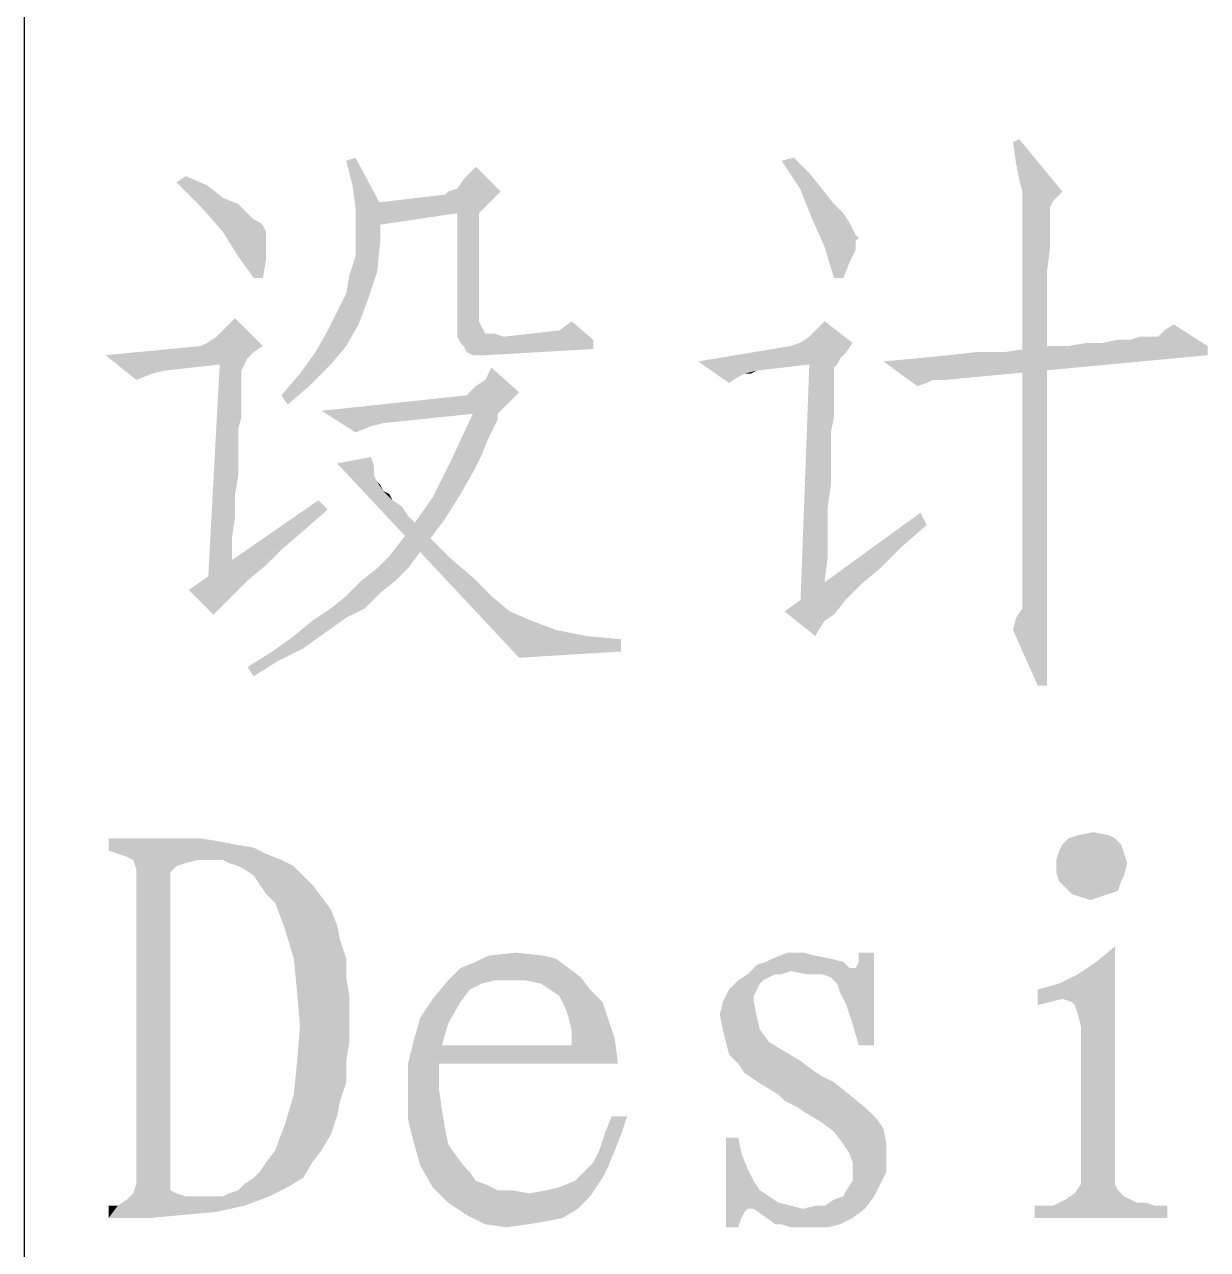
# Model space of a CAD drawing. Header units: millimetres. Extents: x 336 to 634, y 189 to 399.
# Drawn here: x 448.55 to 454.23, y 222.85 to 228.73 of the extents above; entities that cross this region are included whole.
import ezdxf

# ---------------------------------------------------------------- set-up
doc = ezdxf.new("R2010")
doc.units = ezdxf.units.MM

msp = doc.modelspace()

# ---------------------------------------------------------------- linework, layer by layer
at = {"color": 7, "linetype": 'Continuous'}
msp.add_line((448.54993, 194.17685), (448.54993, 255.17685), dxfattribs=at)
for points in [[(453.30899, 228.06192), (453.29418, 228.16563), (453.32381, 228.18044)], [(453.32381, 227.98785), (453.30899, 228.06192), (453.32381, 228.18044)], [(453.33862, 227.92859), (453.32381, 227.98785), (453.32381, 228.18044)], [(453.33862, 227.92859), (453.32381, 228.18044), (453.53121, 227.92859)], [(450.12381, 227.95822), (450.09418, 228.07674), (450.13862, 228.09155)], [(450.12381, 227.95822), (450.13862, 228.09155), (450.25714, 227.86933)], [(450.62751, 227.94341), (450.65714, 227.98785), (450.7164, 228.04711)], [(450.62751, 227.94341), (450.7164, 228.04711), (450.83492, 227.92859)], [(452.18307, 228.07674), (452.24233, 228.09155), (452.3164, 228.01748)], [(452.3164, 228.01748), (452.27195, 227.94341), (452.18307, 228.07674)], [(449.27936, 227.97304), (449.32381, 228.00266), (449.42751, 227.95822)], [(452.27195, 227.94341), (452.3164, 228.01748), (452.37566, 227.94341)], [(449.42751, 227.95822), (449.39788, 227.85452), (449.27936, 227.97304)], [(449.42751, 227.95822), (449.50158, 227.89896), (449.39788, 227.85452)], [(450.25714, 227.86933), (450.13862, 227.85452), (450.12381, 227.95822)], [(450.83492, 227.92859), (450.56825, 227.91378), (450.58307, 227.92859)], [(450.56825, 227.91378), (450.83492, 227.92859), (450.79047, 227.88415)], [(450.83492, 227.92859), (450.58307, 227.92859), (450.62751, 227.94341)], [(452.37566, 227.94341), (452.33121, 227.79526), (452.27195, 227.94341)], [(452.37566, 227.94341), (452.43492, 227.86933), (452.33121, 227.79526)], [(453.53121, 227.92859), (453.33862, 227.89896), (453.33862, 227.92859)], [(453.33862, 227.89896), (453.53121, 227.92859), (453.50158, 227.89896)], [(449.50158, 227.89896), (449.57566, 227.86933), (449.39788, 227.85452)], [(449.39788, 227.85452), (449.57566, 227.86933), (449.6201, 227.82489)], [(450.13862, 227.76563), (450.13862, 227.85452), (450.25714, 227.86933)], [(450.13862, 227.69155), (450.13862, 227.76563), (450.25714, 227.86933)], [(450.13862, 227.69155), (450.25714, 227.86933), (450.25714, 227.69155)], [(450.79047, 227.88415), (450.18307, 227.86933), (450.56825, 227.91378)], [(450.18307, 227.86933), (450.79047, 227.88415), (450.76084, 227.85452)], [(450.76084, 227.85452), (450.22751, 227.76563), (450.18307, 227.86933)], [(452.43492, 227.86933), (452.47936, 227.82489), (452.33121, 227.79526)], [(453.50158, 227.89896), (453.48677, 227.88415), (453.33862, 227.86933)], [(453.50158, 227.89896), (453.33862, 227.86933), (453.33862, 227.89896)], [(453.33862, 227.86933), (453.48677, 227.88415), (453.47195, 227.85452)], [(453.47195, 227.85452), (453.33862, 227.81007), (453.33862, 227.86933)], [(449.6201, 227.82489), (449.50158, 227.736), (449.39788, 227.85452)], [(449.6201, 227.82489), (449.64973, 227.79526), (449.50158, 227.736)], [(450.76084, 227.85452), (450.62751, 227.82489), (450.22751, 227.76563)], [(450.62751, 227.82489), (450.76084, 227.85452), (450.73121, 227.82489)], [(450.73121, 227.82489), (450.73121, 227.79526), (450.62751, 227.30637)], [(450.73121, 227.82489), (450.62751, 227.30637), (450.62751, 227.82489)], [(452.33121, 227.79526), (452.47936, 227.82489), (452.50899, 227.78044)], [(453.47195, 227.85452), (453.47195, 227.82489), (453.33862, 227.81007)], [(453.33862, 227.81007), (453.47195, 227.82489), (453.47195, 227.79526)], [(453.47195, 227.79526), (453.33862, 227.736), (453.33862, 227.81007)], [(449.64973, 227.79526), (449.67936, 227.78044), (449.50158, 227.736)], [(449.67936, 227.78044), (449.69418, 227.76563), (449.50158, 227.736)], [(449.50158, 227.736), (449.69418, 227.76563), (449.70899, 227.736)], [(450.73121, 227.79526), (450.73121, 227.78044), (450.62751, 227.30637)], [(450.73121, 227.78044), (450.73121, 227.75081), (450.62751, 227.30637)], [(450.73121, 227.75081), (450.73121, 227.70637), (450.62751, 227.30637)], [(452.50899, 227.78044), (452.39047, 227.66192), (452.33121, 227.79526)], [(452.50899, 227.78044), (452.52381, 227.75081), (452.39047, 227.66192)], [(452.52381, 227.75081), (452.53862, 227.72118), (452.39047, 227.66192)], [(453.47195, 227.79526), (453.47195, 227.75081), (453.33862, 227.736)], [(453.33862, 227.736), (453.47195, 227.75081), (453.47195, 227.66192)], [(449.70899, 227.736), (449.57566, 227.61748), (449.50158, 227.736)], [(449.70899, 227.736), (449.70899, 227.72118), (449.57566, 227.61748)], [(449.70899, 227.72118), (449.70899, 227.67674), (449.57566, 227.61748)], [(450.25714, 227.69155), (450.13862, 227.61748), (450.13862, 227.69155)], [(450.13862, 227.61748), (450.25714, 227.69155), (450.24233, 227.54341)], [(450.73121, 227.70637), (450.73121, 227.64711), (450.62751, 227.30637)], [(452.53862, 227.72118), (452.55344, 227.70637), (452.39047, 227.66192)], [(452.55344, 227.70637), (452.53862, 227.69155), (452.39047, 227.66192)], [(452.39047, 227.66192), (452.53862, 227.69155), (452.53862, 227.64711)], [(453.47195, 227.66192), (453.33862, 227.61748), (453.33862, 227.736)], [(449.57566, 227.61748), (449.70899, 227.67674), (449.70899, 227.60266)], [(450.73121, 227.64711), (450.73121, 227.58785), (450.62751, 227.30637)], [(452.53862, 227.64711), (452.43492, 227.51378), (452.39047, 227.66192)], [(452.53862, 227.64711), (452.50899, 227.58785), (452.43492, 227.51378)], [(453.33862, 227.61748), (453.47195, 227.66192), (453.45714, 227.54341)], [(449.70899, 227.60266), (449.64973, 227.51378), (449.57566, 227.61748)], [(449.64973, 227.51378), (449.70899, 227.60266), (449.69418, 227.51378)], [(450.24233, 227.54341), (450.10899, 227.52859), (450.13862, 227.61748)], [(450.73121, 227.58785), (450.73121, 227.49896), (450.62751, 227.30637)], [(452.43492, 227.51378), (452.50899, 227.58785), (452.47936, 227.51378)], [(453.45714, 227.54341), (453.33862, 227.48415), (453.33862, 227.61748)], [(450.09418, 227.4397), (450.10899, 227.52859), (450.24233, 227.54341)], [(450.09418, 227.4397), (450.24233, 227.54341), (450.19788, 227.41007)], [(453.33862, 227.48415), (453.45714, 227.54341), (453.45714, 227.41007)], [(450.73121, 227.49896), (450.73121, 227.41007), (450.62751, 227.30637)], [(453.45714, 227.41007), (453.33862, 227.32118), (453.33862, 227.48415)], [(450.19788, 227.41007), (450.04973, 227.35081), (450.09418, 227.4397)], [(450.04973, 227.35081), (450.19788, 227.41007), (450.15344, 227.29155)], [(450.62751, 227.30637), (450.73121, 227.41007), (450.73121, 227.30637)], [(453.33862, 227.32118), (453.45714, 227.41007), (453.45714, 227.24711)], [(450.15344, 227.29155), (450.00529, 227.26192), (450.04973, 227.35081)], [(449.47195, 227.2323), (449.5164, 227.27674), (449.56084, 227.32118)], [(449.47195, 227.2323), (449.56084, 227.32118), (449.69418, 227.18785)], [(450.00529, 227.26192), (450.15344, 227.29155), (450.09418, 227.18785)], [(450.73121, 227.30637), (450.62751, 227.27674), (450.62751, 227.30637)], [(450.62751, 227.27674), (450.73121, 227.30637), (450.74603, 227.27674)], [(450.74603, 227.27674), (450.76084, 227.24711), (450.62751, 227.2323)], [(450.74603, 227.27674), (450.62751, 227.2323), (450.62751, 227.27674)], [(451.1164, 227.26192), (451.17566, 227.30637), (451.27936, 227.21748)], [(452.3164, 227.23229), (452.34603, 227.26192), (452.39047, 227.30637)], [(452.3164, 227.23229), (452.39047, 227.30637), (452.52381, 227.20267)], [(453.45714, 227.24711), (453.33862, 227.12859), (453.33862, 227.32118)], [(453.99047, 227.23229), (454.0201, 227.26192), (454.06455, 227.29155)], [(453.99047, 227.23229), (454.06455, 227.29155), (454.22751, 227.18785)], [(449.69418, 227.18785), (449.42751, 227.20266), (449.47195, 227.2323)], [(450.09418, 227.18785), (449.94603, 227.15822), (450.00529, 227.26192)], [(450.76084, 227.24711), (450.80529, 227.24711), (450.62751, 227.2323)], [(450.62751, 227.2323), (450.80529, 227.24711), (450.84973, 227.2323)], [(450.84973, 227.2323), (450.64233, 227.20266), (450.62751, 227.2323)], [(450.84973, 227.2323), (451.27936, 227.21748), (450.64233, 227.20266)], [(450.65714, 227.18785), (450.64233, 227.20266), (451.27936, 227.21748)], [(450.65714, 227.18785), (451.27936, 227.21748), (451.27936, 227.17304)], [(451.27936, 227.21748), (450.84973, 227.2323), (451.1164, 227.26192)], [(452.52381, 227.20267), (452.27195, 227.20267), (452.3164, 227.23229)], [(453.33862, 227.12859), (453.45714, 227.24711), (453.45714, 227.0397)], [(453.72381, 227.20267), (453.85714, 227.21748), (453.99047, 227.23229)], [(454.22751, 227.18785), (453.72381, 227.20267), (453.99047, 227.23229)], [(453.85714, 227.21748), (453.72381, 227.20267), (453.79788, 227.21748)], [(453.97566, 227.23229), (453.99047, 227.23229), (453.85714, 227.21748)], [(453.96084, 227.23229), (453.97566, 227.23229), (453.85714, 227.21748)], [(453.93121, 227.23229), (453.96084, 227.23229), (453.85714, 227.21748)], [(453.93121, 227.23229), (453.85714, 227.21748), (453.90158, 227.23229)], [(449.69418, 227.18785), (449.64973, 227.15822), (448.93862, 227.1434)], [(449.69418, 227.18785), (448.93862, 227.1434), (449.39788, 227.18785)], [(448.93862, 227.1434), (449.64973, 227.15822), (449.6201, 227.12859)], [(449.69418, 227.18785), (449.39788, 227.18785), (449.42751, 227.20266)], [(450.0201, 227.09896), (449.87195, 227.05452), (449.94603, 227.15822)], [(449.94603, 227.15822), (450.09418, 227.18785), (450.0201, 227.09896)], [(451.27936, 227.17304), (450.67195, 227.15822), (450.65714, 227.18785)], [(450.70158, 227.1434), (450.67195, 227.15822), (451.27936, 227.17304)], [(450.73121, 227.1434), (450.70158, 227.1434), (451.27936, 227.17304)], [(450.73121, 227.1434), (451.27936, 227.17304), (450.76084, 227.1434)], [(452.49418, 227.15822), (451.78307, 227.11378), (452.22751, 227.18785)], [(452.49418, 227.15822), (452.46455, 227.12859), (451.78307, 227.11378)], [(452.52381, 227.20267), (452.22751, 227.18785), (452.27195, 227.20267)], [(452.22751, 227.18785), (452.52381, 227.20267), (452.49418, 227.15822)], [(452.98307, 227.14341), (453.24973, 227.15822), (454.22751, 227.18785)], [(452.98307, 227.14341), (454.22751, 227.18785), (454.22751, 227.14341)], [(453.24973, 227.15822), (452.98307, 227.14341), (453.1164, 227.15822)], [(453.24973, 227.15822), (453.35344, 227.17304), (454.22751, 227.18785)], [(453.56084, 227.18785), (454.22751, 227.18785), (453.35344, 227.17304)], [(453.56084, 227.18785), (453.35344, 227.17304), (453.47195, 227.18785)], [(453.72381, 227.20267), (453.56084, 227.18785), (453.64973, 227.20267)], [(454.22751, 227.18785), (453.56084, 227.18785), (453.72381, 227.20267)], [(448.93862, 227.1434), (449.6201, 227.12859), (449.2201, 227.06933)], [(448.93862, 227.1434), (449.2201, 227.06933), (449.16084, 227.05452)], [(449.16084, 227.05452), (449.08677, 227.02489), (448.93862, 227.1434)], [(449.6201, 227.12859), (449.48677, 227.09896), (449.2201, 227.06933)], [(449.59047, 227.06933), (449.42751, 226.00266), (449.48677, 227.09896)], [(449.48677, 227.09896), (449.6201, 227.12859), (449.60529, 227.09896)], [(449.48677, 227.09896), (449.60529, 227.09896), (449.59047, 227.06933)], [(449.87195, 227.05452), (450.0201, 227.09896), (449.9164, 226.99526)], [(452.3164, 227.09896), (451.78307, 227.11378), (452.46455, 227.12859)], [(451.78307, 227.11378), (452.3164, 227.09896), (452.06455, 227.06933)], [(451.78307, 227.11378), (452.06455, 227.06933), (452.00529, 227.05452)], [(451.78307, 227.11378), (452.00529, 227.05452), (451.97566, 227.0397)], [(451.97566, 227.0397), (451.93121, 227.01007), (451.78307, 227.11378)], [(452.43492, 227.08415), (452.27195, 225.89896), (452.3164, 227.09896)], [(452.3164, 227.09896), (452.46455, 227.12859), (452.44973, 227.09896)], [(452.3164, 227.09896), (452.44973, 227.09896), (452.43492, 227.08415)], [(452.67195, 227.11378), (452.83492, 227.12859), (454.22751, 227.14341)], [(452.90899, 227.02489), (452.67195, 227.11378), (454.22751, 227.14341)], [(452.90899, 227.02489), (452.83492, 226.99526), (452.67195, 227.11378)], [(454.22751, 227.14341), (452.83492, 227.12859), (452.98307, 227.14341)], [(452.93862, 227.02489), (452.90899, 227.02489), (454.22751, 227.14341)], [(452.93862, 227.02489), (454.22751, 227.14341), (452.96825, 227.02489)], [(453.45714, 227.0397), (453.33862, 226.90637), (453.33862, 227.12859)], [(449.59047, 227.06933), (449.59047, 227.05452), (449.42751, 226.00266)], [(449.59047, 227.05452), (449.59047, 227.0397), (449.42751, 226.00266)], [(449.59047, 227.0397), (449.59047, 227.01007), (449.42751, 226.00266)], [(449.9164, 226.99526), (449.78307, 226.95081), (449.87195, 227.05452)], [(450.76084, 227.02489), (450.79047, 227.08415), (450.92381, 226.96563)], [(452.00529, 227.05452), (452.06455, 227.06933), (452.03492, 227.05452)], [(452.43492, 227.08415), (452.43492, 227.06933), (452.27195, 225.89896)], [(452.43492, 227.06933), (452.43492, 227.05452), (452.27195, 225.89896)], [(452.43492, 227.05452), (452.43492, 227.0397), (452.27195, 225.89896)], [(452.43492, 227.0397), (452.43492, 226.99526), (452.27195, 225.89896)], [(453.33862, 226.90637), (453.45714, 227.0397), (453.45714, 226.81748)], [(449.59047, 227.01007), (449.59047, 226.98044), (449.42751, 226.00266)], [(449.59047, 226.98044), (449.59047, 226.95081), (449.42751, 226.00266)], [(449.78307, 226.95081), (449.9164, 226.99526), (449.8127, 226.90637)], [(450.68677, 226.96563), (450.7164, 226.99526), (450.76084, 227.02489)], [(450.92381, 226.96563), (450.68677, 226.96563), (450.76084, 227.02489)], [(452.43492, 226.99526), (452.43492, 226.95081), (452.27195, 225.89896)], [(452.90899, 227.02489), (452.87936, 227.01007), (452.83492, 226.99526)], [(449.59047, 226.95081), (449.59047, 226.90637), (449.42751, 226.00266)], [(450.87936, 226.92118), (449.97566, 226.87674), (450.67195, 226.95081)], [(450.87936, 226.92118), (450.84973, 226.89155), (449.97566, 226.87674)], [(450.92381, 226.96563), (450.67195, 226.95081), (450.68677, 226.96563)], [(450.67195, 226.95081), (450.92381, 226.96563), (450.87936, 226.92118)], [(452.43492, 226.95081), (452.43492, 226.90637), (452.27195, 225.89896)], [(449.59047, 226.90637), (449.57566, 226.78785), (449.42751, 226.00266)], [(449.59047, 226.90637), (449.59047, 226.84711), (449.57566, 226.78785)], [(450.70158, 226.86192), (449.97566, 226.87674), (450.84973, 226.89155)], [(449.97566, 226.87674), (450.70158, 226.86192), (450.27195, 226.81748)], [(449.97566, 226.87674), (450.27195, 226.81748), (450.2127, 226.80267)], [(450.2127, 226.80267), (450.13862, 226.77304), (449.97566, 226.87674)], [(450.8201, 226.86192), (450.8201, 226.83229), (450.59788, 226.6397)], [(450.8201, 226.86192), (450.59788, 226.6397), (450.70158, 226.86192)], [(450.70158, 226.86192), (450.84973, 226.89155), (450.8201, 226.86192)], [(452.43492, 226.90637), (452.4201, 226.77304), (452.27195, 225.89896)], [(452.43492, 226.90637), (452.43492, 226.84711), (452.4201, 226.77304)], [(453.45714, 226.81748), (453.33862, 226.69896), (453.33862, 226.90637)], [(450.8201, 226.83229), (450.80529, 226.80267), (450.59788, 226.6397)], [(450.80529, 226.80267), (450.77566, 226.74341), (450.59788, 226.6397)], [(453.33862, 226.69896), (453.45714, 226.81748), (453.45714, 226.59526)], [(449.57566, 226.78785), (449.57566, 226.71378), (449.42751, 226.00266)], [(450.77566, 226.74341), (450.74603, 226.66933), (450.59788, 226.6397)], [(452.4201, 226.77304), (452.4201, 226.69896), (452.27195, 225.89896)], [(449.57566, 226.71378), (449.57566, 226.6397), (449.42751, 226.00266)], [(452.4201, 226.69896), (452.4201, 226.61007), (452.27195, 225.89896)], [(453.45714, 226.59526), (453.33862, 226.50637), (453.33862, 226.69896)], [(449.57566, 226.6397), (449.57566, 226.56563), (449.42751, 226.00266)], [(450.04973, 226.62489), (450.2127, 226.65452), (450.22751, 226.61007)], [(450.04973, 226.62489), (450.22751, 226.61007), (450.22751, 226.56563)], [(450.04973, 226.62489), (450.22751, 226.56563), (450.24233, 226.536)], [(450.04973, 226.62489), (450.24233, 226.536), (450.27195, 226.49155)], [(450.27195, 226.49155), (450.92381, 225.69155), (450.04973, 226.62489)], [(450.70158, 226.58044), (450.50899, 226.46192), (450.59788, 226.6397)], [(450.59788, 226.6397), (450.74603, 226.66933), (450.70158, 226.58044)], [(449.57566, 226.56563), (449.56084, 226.47674), (449.42751, 226.00266)], [(450.70158, 226.58044), (450.64233, 226.47674), (450.50899, 226.46192)], [(452.4201, 226.61007), (452.4201, 226.52118), (452.27195, 225.89896)], [(453.33862, 226.50637), (453.45714, 226.59526), (453.45714, 226.38785)], [(450.24233, 226.536), (450.25714, 226.52118), (450.27195, 226.49155)], [(452.4201, 226.52118), (452.40529, 226.41748), (452.27195, 225.89896)], [(453.45714, 226.38785), (453.33862, 226.34341), (453.33862, 226.50637)], [(450.00529, 226.40266), (449.33862, 226.01748), (449.96084, 226.44711)], [(449.56084, 226.47674), (449.56084, 226.37304), (449.42751, 226.00266)], [(450.27195, 226.49155), (450.30158, 226.47674), (450.3164, 226.44711)], [(450.27195, 226.49155), (450.3164, 226.44711), (450.92381, 225.69155)], [(450.3164, 226.44711), (450.36084, 226.41748), (450.39047, 226.37304)], [(450.3164, 226.44711), (450.39047, 226.37304), (450.92381, 225.69155)], [(450.56825, 226.35822), (450.40529, 226.31378), (450.50899, 226.46192)], [(450.50899, 226.46192), (450.64233, 226.47674), (450.56825, 226.35822)], [(450.00529, 226.40266), (449.88677, 226.29896), (449.33862, 226.01748)], [(452.87936, 226.32859), (452.19788, 225.91377), (452.84973, 226.38785)], [(452.40529, 226.41748), (452.40529, 226.29896), (452.27195, 225.89896)], [(453.33862, 226.21007), (453.33862, 226.34341), (453.45714, 226.38785)], [(453.33862, 226.21007), (453.45714, 226.38785), (453.45714, 226.19526)], [(449.56084, 226.37304), (449.54603, 226.26933), (449.42751, 226.00266)], [(450.39047, 226.37304), (450.43492, 226.32859), (450.92381, 225.69155)], [(450.40529, 226.31378), (450.56825, 226.35822), (450.47936, 226.2397)], [(450.43492, 226.32859), (450.49418, 226.26933), (450.92381, 225.69155)], [(452.87936, 226.32859), (452.76084, 226.22489), (452.19788, 225.91377)], [(449.88677, 226.29896), (449.78307, 226.21007), (449.33862, 226.01748)], [(450.47936, 226.2397), (450.30158, 226.18044), (450.40529, 226.31378)], [(452.40529, 226.29896), (452.40529, 226.18044), (452.27195, 225.89896)], [(449.54603, 226.26933), (449.54603, 226.16563), (449.42751, 226.00266)], [(450.24233, 226.12118), (450.30158, 226.18044), (450.47936, 226.2397)], [(450.24233, 226.12118), (450.47936, 226.2397), (450.39047, 226.12118)], [(450.49418, 226.26933), (450.59788, 226.16563), (450.92381, 225.69155)], [(452.76084, 226.22489), (452.65714, 226.12118), (452.19788, 225.91377)], [(449.78307, 226.21007), (449.70899, 226.136), (449.33862, 226.01748)], [(449.54603, 226.16563), (449.53121, 226.04711), (449.42751, 226.00266)], [(450.59788, 226.16563), (450.70158, 226.07674), (450.92381, 225.69155)], [(452.40529, 226.18044), (452.39047, 226.06192), (452.27195, 225.89896)], [(453.45714, 226.19526), (453.33862, 226.09155), (453.33862, 226.21007)], [(453.33862, 226.09155), (453.45714, 226.19526), (453.45714, 226.03229)], [(449.70899, 226.136), (449.6201, 226.06193), (449.33862, 226.01748)], [(450.39047, 226.12118), (450.16825, 226.06193), (450.24233, 226.12118)], [(450.16825, 226.06193), (450.39047, 226.12118), (450.33121, 226.06193)], [(452.65714, 226.12118), (452.56825, 226.04711), (452.19788, 225.91377)], [(449.33862, 226.01748), (449.6201, 226.06193), (449.56084, 226.00266)], [(450.33121, 226.06193), (450.25714, 226.00266), (450.09418, 225.98785)], [(450.33121, 226.06193), (450.09418, 225.98785), (450.16825, 226.06193)], [(450.70158, 226.07674), (450.79047, 225.98785), (450.92381, 225.69155)], [(452.56825, 226.04711), (452.49418, 225.97304), (452.19788, 225.91377)], [(452.39047, 226.06192), (452.39047, 225.91377), (452.27195, 225.89896)], [(453.45714, 226.03229), (453.33862, 226.01748), (453.33862, 226.09155)], [(449.33862, 226.01748), (449.56084, 226.00266), (449.5164, 225.95822)], [(449.5164, 225.95822), (449.45714, 225.89896), (449.33862, 226.01748)], [(450.0201, 225.92859), (450.09418, 225.98785), (450.25714, 226.00266)], [(450.0201, 225.92859), (450.25714, 226.00266), (450.18307, 225.92859)], [(450.79047, 225.98785), (450.87936, 225.91378), (450.92381, 225.69155)], [(453.30899, 225.88415), (453.33862, 225.92859), (453.45714, 226.03229)], [(453.30899, 225.88415), (453.45714, 226.03229), (453.45714, 225.88415)], [(453.33862, 225.95822), (453.33862, 226.01748), (453.45714, 226.03229)], [(453.33862, 225.92859), (453.33862, 225.95822), (453.45714, 226.03229)], [(449.5164, 225.95822), (449.48677, 225.92859), (449.45714, 225.89896)], [(450.18307, 225.92859), (450.09418, 225.88415), (449.93121, 225.86933)], [(450.18307, 225.92859), (449.93121, 225.86933), (450.0201, 225.92859)], [(452.19788, 225.91377), (452.49418, 225.97304), (452.43492, 225.89896)], [(449.99047, 225.81007), (449.84233, 225.79526), (449.93121, 225.86933)], [(449.93121, 225.86933), (450.09418, 225.88415), (449.99047, 225.81007)], [(450.87936, 225.91378), (450.98307, 225.86933), (450.92381, 225.69155)], [(450.98307, 225.86933), (451.10158, 225.82489), (450.92381, 225.69155)], [(452.19788, 225.91377), (452.43492, 225.89896), (452.39047, 225.86933)], [(452.19788, 225.91377), (452.39047, 225.86933), (452.36084, 225.82489)], [(452.36084, 225.82489), (452.34603, 225.79526), (452.19788, 225.91377)], [(453.45714, 225.88415), (453.29418, 225.82489), (453.30899, 225.88415)], [(453.29418, 225.82489), (453.45714, 225.88415), (453.45714, 225.76563)], [(449.84233, 225.79526), (449.99047, 225.81007), (449.88677, 225.736)], [(451.10158, 225.82489), (451.24973, 225.79526), (450.92381, 225.69155)], [(453.45714, 225.76563), (453.4127, 225.55822), (453.29418, 225.82489)], [(449.88677, 225.736), (449.73862, 225.72118), (449.84233, 225.79526)], [(451.24973, 225.79526), (451.4127, 225.78044), (450.92381, 225.69155)], [(451.4127, 225.78044), (451.4127, 225.72118), (450.92381, 225.69155)], [(453.45714, 225.76563), (453.45714, 225.66192), (453.4127, 225.55822)], [(449.76825, 225.67674), (449.6201, 225.64711), (449.73862, 225.72118)], [(449.73862, 225.72118), (449.88677, 225.736), (449.76825, 225.67674)], [(449.6201, 225.64711), (449.76825, 225.67674), (449.64973, 225.60266)], [(453.4127, 225.55822), (453.45714, 225.66192), (453.45714, 225.55822)], [(449.39788, 224.82489), (449.48677, 224.81007), (448.95344, 224.76563)], [(449.39788, 224.82489), (448.95344, 224.76563), (448.95344, 224.82489)], [(449.48677, 224.81007), (449.56084, 224.79526), (448.95344, 224.76563)], [(453.78307, 224.82489), (453.53121, 224.79526), (453.56084, 224.82489)], [(453.53121, 224.79526), (453.78307, 224.82489), (453.8127, 224.79526)], [(453.75344, 224.8397), (453.56084, 224.82489), (453.60529, 224.8397)], [(453.56084, 224.82489), (453.75344, 224.8397), (453.78307, 224.82489)], [(453.60529, 224.8397), (453.67936, 224.85452), (453.75344, 224.8397)], [(449.56084, 224.79526), (449.64973, 224.78044), (448.95344, 224.76563)], [(448.99788, 224.75081), (448.95344, 224.76563), (449.64973, 224.78044)], [(448.99788, 224.75081), (449.64973, 224.78044), (449.70899, 224.75081)], [(449.70899, 224.75081), (449.04233, 224.736), (448.99788, 224.75081)], [(449.07195, 224.72118), (449.04233, 224.736), (449.70899, 224.75081)], [(449.38307, 224.72118), (449.07195, 224.72118), (449.70899, 224.75081)], [(449.45714, 224.72118), (449.38307, 224.72118), (449.70899, 224.75081)], [(449.50158, 224.72118), (449.45714, 224.72118), (449.70899, 224.75081)], [(449.50158, 224.72118), (449.70899, 224.75081), (449.78307, 224.72118)], [(453.82751, 224.75081), (453.50158, 224.72118), (453.5164, 224.76563)], [(453.50158, 224.72118), (453.82751, 224.75081), (453.84233, 224.70637)], [(453.8127, 224.79526), (453.5164, 224.76563), (453.53121, 224.79526)], [(453.5164, 224.76563), (453.8127, 224.79526), (453.82751, 224.75081)], [(449.38307, 224.72118), (449.08677, 224.67674), (449.07195, 224.72118)], [(449.38307, 224.72118), (449.32381, 224.70637), (449.08677, 224.67674)], [(449.32381, 224.70637), (449.27936, 224.69155), (449.08677, 224.67674)], [(449.08677, 224.67674), (449.27936, 224.69155), (449.24973, 224.66192)], [(449.78307, 224.72118), (449.53121, 224.70637), (449.50158, 224.72118)], [(449.57566, 224.69155), (449.53121, 224.70637), (449.78307, 224.72118)], [(449.57566, 224.69155), (449.78307, 224.72118), (449.84233, 224.69155)], [(449.84233, 224.69155), (449.60529, 224.67674), (449.57566, 224.69155)], [(449.64973, 224.64711), (449.60529, 224.67674), (449.84233, 224.69155)], [(449.64973, 224.64711), (449.84233, 224.69155), (449.88677, 224.64711)], [(453.84233, 224.70637), (453.50158, 224.66192), (453.50158, 224.72118)], [(453.50158, 224.66192), (453.84233, 224.70637), (453.82751, 224.64711)], [(449.24973, 224.66192), (449.08677, 223.16563), (449.08677, 224.67674)], [(449.08677, 223.16563), (449.24973, 224.66192), (449.24973, 223.136)], [(449.88677, 224.64711), (449.67936, 224.60266), (449.64973, 224.64711)], [(449.67936, 224.60266), (449.88677, 224.64711), (449.93121, 224.60266)], [(453.82751, 224.64711), (453.5164, 224.61748), (453.50158, 224.66192)], [(453.5164, 224.61748), (453.82751, 224.64711), (453.8127, 224.61748)], [(449.93121, 224.60266), (449.70899, 224.55822), (449.67936, 224.60266)], [(449.70899, 224.55822), (449.93121, 224.60266), (449.97566, 224.54341)], [(453.8127, 224.61748), (453.54603, 224.58785), (453.5164, 224.61748)], [(453.54603, 224.58785), (453.8127, 224.61748), (453.79788, 224.57304)], [(453.79788, 224.57304), (453.57566, 224.55822), (453.54603, 224.58785)], [(453.57566, 224.55822), (453.79788, 224.57304), (453.75344, 224.55822)], [(449.97566, 224.54341), (449.75344, 224.51378), (449.70899, 224.55822)], [(449.75344, 224.51378), (449.97566, 224.54341), (450.0201, 224.48415)], [(450.0201, 224.48415), (449.79788, 224.39526), (449.75344, 224.51378)], [(453.75344, 224.55822), (453.6201, 224.54341), (453.57566, 224.55822)], [(453.6201, 224.54341), (453.75344, 224.55822), (453.70899, 224.54341)], [(453.70899, 224.54341), (453.66455, 224.52859), (453.6201, 224.54341)], [(450.0201, 224.48415), (450.04973, 224.41007), (449.79788, 224.39526)], [(449.79788, 224.39526), (450.04973, 224.41007), (450.06455, 224.336)], [(450.06455, 224.336), (449.84233, 224.24711), (449.79788, 224.39526)], [(449.84233, 224.24711), (450.06455, 224.336), (450.09418, 224.24711)], [(450.77566, 224.26192), (450.90899, 224.27674), (451.04233, 224.26192)], [(452.28677, 224.27674), (452.34603, 224.26192), (452.13862, 224.24711)], [(452.28677, 224.27674), (452.13862, 224.24711), (452.2127, 224.27674)], [(452.46455, 224.08415), (452.53862, 224.20266), (452.62751, 224.27674)], [(452.49418, 224.02489), (452.46455, 224.08415), (452.62751, 224.27674)], [(452.52381, 223.936), (452.49418, 224.02489), (452.62751, 224.27674)], [(452.55344, 223.83229), (452.52381, 223.936), (452.62751, 224.27674)], [(452.53862, 224.20266), (452.55344, 224.23229), (452.62751, 224.27674)], [(452.62751, 224.27674), (452.55344, 224.23229), (452.55344, 224.27674)], [(452.55344, 223.83229), (452.62751, 224.27674), (452.62751, 223.83229)], [(453.53121, 224.05452), (453.69418, 224.23229), (453.78307, 224.30637)], [(453.57566, 224.0397), (453.53121, 224.05452), (453.78307, 224.30637)], [(453.59047, 224.02489), (453.57566, 224.0397), (453.78307, 224.30637)], [(453.60529, 223.98044), (453.59047, 224.02489), (453.78307, 224.30637)], [(453.6201, 223.92118), (453.60529, 223.98044), (453.78307, 224.30637)], [(453.6201, 223.92118), (453.78307, 224.30637), (453.78307, 223.19526)], [(450.09418, 224.24711), (449.85714, 224.09896), (449.84233, 224.24711)], [(450.09418, 224.24711), (450.09418, 224.15822), (449.85714, 224.09896)], [(450.64233, 224.20266), (450.7164, 224.23229), (451.10158, 224.24711)], [(450.64233, 224.20266), (451.10158, 224.24711), (451.16084, 224.20266)], [(451.04233, 224.26192), (451.10158, 224.24711), (450.7164, 224.23229)], [(451.04233, 224.26192), (450.7164, 224.23229), (450.77566, 224.26192)], [(452.22751, 224.18785), (452.0201, 224.17303), (452.06455, 224.21748)], [(452.47936, 224.23229), (452.06455, 224.21748), (452.10899, 224.23229)], [(452.06455, 224.21748), (452.47936, 224.23229), (452.50899, 224.20266)], [(452.06455, 224.21748), (452.50899, 224.20266), (452.22751, 224.18785)], [(452.4201, 224.24711), (452.10899, 224.23229), (452.13862, 224.24711)], [(452.10899, 224.23229), (452.4201, 224.24711), (452.47936, 224.23229)], [(452.13862, 224.24711), (452.34603, 224.26192), (452.4201, 224.24711)], [(453.53121, 224.05452), (453.60529, 224.17304), (453.69418, 224.23229)], [(449.85714, 224.09896), (450.09418, 224.15822), (450.10899, 224.06933)], [(451.16084, 224.20266), (451.2201, 224.15822), (450.58307, 224.14341)], [(451.16084, 224.20266), (450.58307, 224.14341), (450.64233, 224.20266)], [(450.80529, 224.14341), (450.58307, 224.14341), (451.2201, 224.15822)], [(450.87936, 224.14341), (450.80529, 224.14341), (451.2201, 224.15822)], [(450.95344, 224.14341), (450.87936, 224.14341), (451.2201, 224.15822)], [(451.02751, 224.12859), (450.95344, 224.14341), (451.2201, 224.15822)], [(451.07195, 224.09896), (451.02751, 224.12859), (451.2201, 224.15822)], [(451.07195, 224.09896), (451.2201, 224.15822), (451.26455, 224.09896)], [(452.15344, 224.17303), (452.12381, 224.15822), (451.97566, 224.14341)], [(452.15344, 224.17303), (451.97566, 224.14341), (452.0201, 224.17303)], [(451.97566, 224.14341), (452.12381, 224.15822), (452.09418, 224.14341)], [(452.15344, 224.17303), (452.0201, 224.17303), (452.22751, 224.18785)], [(452.15344, 224.17303), (452.22751, 224.18785), (452.18307, 224.17303)], [(452.52381, 224.20266), (452.53862, 224.20266), (452.22751, 224.18785)], [(452.50899, 224.20266), (452.52381, 224.20266), (452.22751, 224.18785)], [(452.30158, 224.17303), (452.22751, 224.18785), (452.53862, 224.20266)], [(452.37566, 224.17303), (452.30158, 224.17303), (452.53862, 224.20266)], [(452.4201, 224.15822), (452.37566, 224.17303), (452.53862, 224.20266)], [(452.44973, 224.12859), (452.4201, 224.15822), (452.53862, 224.20266)], [(452.46455, 224.08415), (452.44973, 224.12859), (452.53862, 224.20266)], [(453.53121, 224.05452), (453.5164, 224.12859), (453.60529, 224.17304)], [(450.10899, 224.06933), (449.87195, 223.92118), (449.85714, 224.09896)], [(450.74603, 224.12859), (450.50899, 224.05452), (450.58307, 224.14341)], [(450.74603, 224.12859), (450.68677, 224.09896), (450.50899, 224.05452)], [(450.50899, 224.05452), (450.68677, 224.09896), (450.64233, 224.0397)], [(450.58307, 224.14341), (450.80529, 224.14341), (450.74603, 224.12859)], [(451.26455, 224.09896), (451.1164, 224.06933), (451.07195, 224.09896)], [(451.1164, 224.06933), (451.26455, 224.09896), (451.32381, 224.0397)], [(452.06455, 224.09896), (452.04973, 224.06933), (451.90158, 224.0397)], [(452.06455, 224.09896), (451.90158, 224.0397), (451.93121, 224.09896)], [(452.09418, 224.14341), (452.07936, 224.12859), (451.93121, 224.09896)], [(452.09418, 224.14341), (451.93121, 224.09896), (451.97566, 224.14341)], [(451.93121, 224.09896), (452.07936, 224.12859), (452.06455, 224.09896)], [(453.53121, 224.05452), (453.4127, 224.09896), (453.5164, 224.12859)], [(453.4127, 224.09896), (453.53121, 224.05452), (453.47195, 224.0397)], [(453.47195, 224.0397), (453.4127, 224.02489), (453.4127, 224.09896)], [(450.10899, 224.06933), (450.10899, 223.96563), (449.87195, 223.92118)], [(450.64233, 224.0397), (450.44973, 223.96563), (450.50899, 224.05452)], [(450.44973, 223.96563), (450.64233, 224.0397), (450.58307, 223.936)], [(451.32381, 224.0397), (451.14603, 224.01007), (451.1164, 224.06933)], [(451.16084, 223.96563), (451.14603, 224.01007), (451.32381, 224.0397)], [(451.16084, 223.96563), (451.32381, 224.0397), (451.35344, 223.95081)], [(452.04973, 224.0397), (451.88677, 223.98044), (451.90158, 224.0397)], [(451.88677, 223.98044), (452.04973, 224.0397), (452.06455, 223.96563)], [(451.90158, 224.0397), (452.04973, 224.06933), (452.04973, 224.0397)], [(452.06455, 223.96563), (451.90158, 223.90637), (451.88677, 223.98044)], [(450.10899, 223.84711), (449.85714, 223.74341), (449.87195, 223.92118)], [(449.87195, 223.92118), (450.10899, 223.96563), (450.10899, 223.84711)], [(450.58307, 223.936), (450.4201, 223.86192), (450.44973, 223.96563)], [(450.4201, 223.86192), (450.58307, 223.936), (450.55344, 223.83229)], [(451.35344, 223.95081), (451.17566, 223.90637), (451.16084, 223.96563)], [(451.17566, 223.90637), (451.35344, 223.95081), (451.38307, 223.86192)], [(451.90158, 223.90637), (452.06455, 223.96563), (452.07936, 223.90637)], [(453.78307, 223.19526), (453.6201, 223.16563), (453.6201, 223.92118)], [(450.55344, 223.83229), (450.39047, 223.7434), (450.4201, 223.86192)], [(451.38307, 223.86192), (451.17566, 223.83229), (451.17566, 223.90637)], [(451.17566, 223.83229), (451.38307, 223.86192), (451.39788, 223.7434)], [(452.07936, 223.90637), (451.9164, 223.84711), (451.90158, 223.90637)], [(451.9164, 223.84711), (452.07936, 223.90637), (452.12381, 223.84711)], [(450.10899, 223.84711), (450.09418, 223.75822), (449.85714, 223.74341)], [(450.55344, 223.83229), (451.17566, 223.83229), (450.39047, 223.7434)], [(450.53862, 223.7434), (450.39047, 223.7434), (451.17566, 223.83229)], [(451.39788, 223.7434), (450.53862, 223.7434), (451.17566, 223.83229)], [(452.12381, 223.84711), (451.93121, 223.78785), (451.9164, 223.84711)], [(452.12381, 223.84711), (452.19788, 223.80266), (451.93121, 223.78785)], [(451.93121, 223.78785), (452.19788, 223.80266), (452.27195, 223.75822)], [(450.09418, 223.65452), (449.84233, 223.59526), (449.85714, 223.74341)], [(449.85714, 223.74341), (450.09418, 223.75822), (450.09418, 223.65452)], [(450.53862, 223.7434), (450.53862, 223.62489), (450.39047, 223.61007)], [(450.53862, 223.7434), (450.39047, 223.61007), (450.39047, 223.7434)], [(452.27195, 223.75822), (451.97566, 223.74341), (451.93121, 223.78785)], [(451.97566, 223.74341), (452.27195, 223.75822), (452.33121, 223.71378)], [(452.33121, 223.71378), (452.00529, 223.69896), (451.97566, 223.74341)], [(452.00529, 223.69896), (452.33121, 223.71378), (452.37566, 223.68415)], [(452.37566, 223.68415), (452.09418, 223.6397), (452.00529, 223.69896)], [(452.37566, 223.68415), (452.43492, 223.65452), (452.09418, 223.6397)], [(449.84233, 223.59526), (450.09418, 223.65452), (450.06455, 223.56563)], [(450.39047, 223.61007), (450.53862, 223.62489), (450.55344, 223.52118)], [(452.16825, 223.59526), (452.09418, 223.6397), (452.43492, 223.65452)], [(452.16825, 223.59526), (452.43492, 223.65452), (452.50899, 223.59526)], [(450.06455, 223.56563), (449.79788, 223.44711), (449.84233, 223.59526)], [(450.06455, 223.56563), (450.04973, 223.49155), (449.79788, 223.44711)], [(450.55344, 223.52118), (450.39047, 223.47674), (450.39047, 223.61007)], [(452.50899, 223.59526), (452.19788, 223.56563), (452.16825, 223.59526)], [(452.25714, 223.536), (452.19788, 223.56563), (452.50899, 223.59526)], [(452.25714, 223.536), (452.50899, 223.59526), (452.59788, 223.52118)], [(450.39047, 223.47674), (450.55344, 223.52118), (450.56825, 223.43229)], [(452.59788, 223.52118), (452.30158, 223.50637), (452.25714, 223.536)], [(452.30158, 223.50637), (452.59788, 223.52118), (452.64233, 223.47674)], [(449.79788, 223.44711), (450.04973, 223.49155), (450.0201, 223.40266)], [(450.56825, 223.43229), (450.4201, 223.35822), (450.39047, 223.47674)], [(451.44233, 223.49155), (451.33862, 223.41748), (451.36825, 223.49155)], [(451.33862, 223.41748), (451.44233, 223.49155), (451.4127, 223.40266)], [(452.64233, 223.47674), (452.37566, 223.46192), (452.30158, 223.50637)], [(452.37566, 223.46192), (452.64233, 223.47674), (452.67195, 223.43229)], [(452.67195, 223.43229), (452.43492, 223.41748), (452.37566, 223.46192)], [(450.0201, 223.40266), (449.75344, 223.32859), (449.79788, 223.44711)], [(449.75344, 223.32859), (450.0201, 223.40266), (449.97566, 223.32859)], [(450.4201, 223.35822), (450.56825, 223.43229), (450.58307, 223.35822)], [(451.4127, 223.40266), (451.30899, 223.32859), (451.33862, 223.41748)], [(451.30899, 223.32859), (451.4127, 223.40266), (451.38307, 223.32859)], [(452.47936, 223.35822), (452.43492, 223.41748), (452.67195, 223.43229)], [(452.47936, 223.35822), (452.67195, 223.43229), (452.68677, 223.35822)], [(450.58307, 223.35822), (450.44973, 223.25452), (450.4201, 223.35822)], [(450.58307, 223.35822), (450.6127, 223.31378), (450.44973, 223.25452)], [(451.97566, 223.38785), (451.99047, 223.31378), (451.9164, 222.95822)], [(451.97566, 223.38785), (451.9164, 222.95822), (451.9164, 223.38785)], [(452.68677, 223.35822), (452.50899, 223.31378), (452.47936, 223.35822)], [(452.50899, 223.31378), (452.68677, 223.35822), (452.68677, 223.29896)], [(449.97566, 223.32859), (449.70899, 223.26933), (449.75344, 223.32859)], [(449.70899, 223.26933), (449.97566, 223.32859), (449.93121, 223.26933)], [(450.44973, 223.25452), (450.6127, 223.31378), (450.65714, 223.25452)], [(451.38307, 223.32859), (451.27936, 223.26933), (451.30899, 223.32859)], [(451.27936, 223.26933), (451.38307, 223.32859), (451.35344, 223.25452)], [(451.99047, 223.31378), (452.0201, 223.2397), (451.9164, 222.95822)], [(452.68677, 223.29896), (452.52381, 223.26933), (452.50899, 223.31378)], [(452.52381, 223.22489), (452.52381, 223.26933), (452.68677, 223.29896)], [(452.52381, 223.22489), (452.68677, 223.29896), (452.68677, 223.22489)], [(449.64973, 223.19526), (449.67936, 223.22489), (449.93121, 223.26933)], [(449.64973, 223.19526), (449.93121, 223.26933), (449.88677, 223.19526)], [(449.93121, 223.26933), (449.67936, 223.22489), (449.70899, 223.26933)], [(450.65714, 223.25452), (450.50899, 223.15081), (450.44973, 223.25452)], [(450.65714, 223.25452), (450.68677, 223.22489), (450.50899, 223.15081)], [(450.68677, 223.22489), (450.7164, 223.18044), (450.50899, 223.15081)], [(451.32381, 223.19526), (451.19047, 223.18044), (451.23492, 223.22489)], [(451.35344, 223.25452), (451.23492, 223.22489), (451.27936, 223.26933)], [(451.23492, 223.22489), (451.35344, 223.25452), (451.32381, 223.19526)], [(452.0201, 223.2397), (452.04973, 223.18044), (451.9164, 222.95822)], [(452.68677, 223.22489), (452.52381, 223.18044), (452.52381, 223.22489)], [(452.52381, 223.18044), (452.68677, 223.22489), (452.65714, 223.16563)], [(449.24973, 223.136), (449.07195, 223.12118), (449.08677, 223.16563)], [(449.8127, 223.15081), (449.57566, 223.136), (449.60529, 223.16563)], [(449.88677, 223.19526), (449.60529, 223.16563), (449.64973, 223.19526)], [(449.60529, 223.16563), (449.88677, 223.19526), (449.8127, 223.15081)], [(450.7164, 223.18044), (450.76084, 223.16563), (450.50899, 223.15081)], [(450.50899, 223.15081), (450.76084, 223.16563), (450.8201, 223.136)], [(451.1164, 223.15081), (451.19047, 223.18044), (451.32381, 223.19526)], [(451.1164, 223.15081), (451.32381, 223.19526), (451.29418, 223.15081)], [(452.04973, 223.18044), (452.07936, 223.136), (451.9164, 222.95822)], [(452.47936, 223.10637), (452.49418, 223.136), (452.65714, 223.16563)], [(452.47936, 223.10637), (452.65714, 223.16563), (452.62751, 223.10637)], [(452.65714, 223.16563), (452.49418, 223.136), (452.52381, 223.18044)], [(453.78307, 223.16563), (453.79788, 223.136), (453.59047, 223.12118)], [(453.78307, 223.16563), (453.59047, 223.12118), (453.6201, 223.16563)], [(453.6201, 223.16563), (453.78307, 223.19526), (453.78307, 223.16563)], [(448.99788, 223.06192), (449.04233, 223.09155), (449.72381, 223.10637)], [(448.99788, 223.06192), (449.72381, 223.10637), (449.60529, 223.06192)], [(449.27936, 223.12118), (449.32381, 223.10637), (449.04233, 223.09155)], [(449.27936, 223.12118), (449.04233, 223.09155), (449.07195, 223.12118)], [(449.50158, 223.10637), (449.72381, 223.10637), (449.04233, 223.09155)], [(449.45714, 223.10637), (449.50158, 223.10637), (449.04233, 223.09155)], [(449.38307, 223.10637), (449.45714, 223.10637), (449.04233, 223.09155)], [(449.32381, 223.10637), (449.38307, 223.10637), (449.04233, 223.09155)], [(449.07195, 223.12118), (449.24973, 223.136), (449.27936, 223.12118)], [(449.50158, 223.10637), (449.53121, 223.12118), (449.8127, 223.15081)], [(449.50158, 223.10637), (449.8127, 223.15081), (449.72381, 223.10637)], [(449.53121, 223.12118), (449.57566, 223.136), (449.8127, 223.15081)], [(450.8201, 223.136), (450.58307, 223.07674), (450.50899, 223.15081)], [(450.89418, 223.136), (450.96825, 223.12118), (450.58307, 223.07674)], [(450.8201, 223.136), (450.89418, 223.136), (450.58307, 223.07674)], [(450.96825, 223.12118), (451.26455, 223.10637), (450.58307, 223.07674)], [(450.58307, 223.07674), (451.26455, 223.10637), (451.23492, 223.07674)], [(450.96825, 223.12118), (451.05714, 223.136), (451.29418, 223.15081)], [(450.96825, 223.12118), (451.29418, 223.15081), (451.26455, 223.10637)], [(451.29418, 223.15081), (451.05714, 223.136), (451.1164, 223.15081)], [(452.07936, 223.136), (452.0201, 223.04711), (451.9164, 222.95822)], [(452.07936, 223.136), (452.12381, 223.10637), (452.0201, 223.04711)], [(452.12381, 223.10637), (452.16825, 223.07674), (452.0201, 223.04711)], [(452.39047, 223.06192), (452.43492, 223.09155), (452.62751, 223.10637)], [(452.39047, 223.06192), (452.62751, 223.10637), (452.58307, 223.04711)], [(452.62751, 223.10637), (452.43492, 223.09155), (452.47936, 223.10637)], [(453.82751, 223.10637), (453.54603, 223.09155), (453.59047, 223.12118)], [(453.54603, 223.09155), (453.82751, 223.10637), (453.85714, 223.09155)], [(453.59047, 223.12118), (453.79788, 223.136), (453.82751, 223.10637)], [(449.60529, 223.06192), (449.47195, 223.03229), (448.95344, 223.00267)], [(448.99788, 223.06192), (449.60529, 223.06192), (448.95344, 223.00267)], [(448.99788, 223.06192), (448.95344, 223.00267), (448.95344, 223.06192)], [(451.23492, 223.07674), (450.67195, 223.01748), (450.58307, 223.07674)], [(451.23492, 223.07674), (451.20529, 223.04711), (450.67195, 223.01748)], [(450.67195, 223.01748), (451.20529, 223.04711), (451.13121, 223.00266)], [(452.0201, 223.04711), (452.00529, 223.03229), (451.9164, 222.95822)], [(452.16825, 223.07674), (452.22751, 223.06192), (452.0201, 223.04711)], [(452.04973, 223.04711), (452.0201, 223.04711), (452.22751, 223.06192)], [(452.04973, 223.04711), (452.22751, 223.06192), (452.28677, 223.04711)], [(452.28677, 223.04711), (452.15344, 222.97304), (452.04973, 223.04711)], [(452.58307, 223.04711), (452.52381, 223.00267), (452.15344, 222.97304)], [(452.28677, 223.04711), (452.58307, 223.04711), (452.15344, 222.97304)], [(452.39047, 223.06192), (452.28677, 223.04711), (452.34603, 223.06192)], [(452.58307, 223.04711), (452.28677, 223.04711), (452.39047, 223.06192)], [(453.97566, 223.06192), (454.03492, 223.06192), (453.39788, 223.00266)], [(453.48677, 223.06192), (453.97566, 223.06192), (453.39788, 223.00266)], [(453.48677, 223.06192), (453.39788, 223.00266), (453.39788, 223.06192)], [(453.39788, 223.00266), (454.03492, 223.06192), (454.03492, 223.00266)], [(453.85714, 223.09155), (453.88677, 223.07674), (453.48677, 223.06192)], [(453.85714, 223.09155), (453.48677, 223.06192), (453.54603, 223.09155)], [(453.88677, 223.07674), (453.93121, 223.07674), (453.48677, 223.06192)], [(453.48677, 223.06192), (453.93121, 223.07674), (453.97566, 223.06192)], [(449.47195, 223.03229), (449.30899, 223.01748), (448.95344, 223.00267)], [(448.95344, 223.00267), (449.30899, 223.01748), (449.14603, 223.00267)], [(451.13121, 223.00266), (450.76084, 222.97304), (450.67195, 223.01748)], [(451.13121, 223.00266), (451.05714, 222.98785), (450.76084, 222.97304)], [(450.76084, 222.97304), (451.05714, 222.98785), (450.96825, 222.97304)], [(452.00529, 223.03229), (451.99047, 223.00267), (451.9164, 222.95822)], [(451.9164, 222.95822), (451.99047, 223.00267), (451.97566, 222.95822)], [(452.18307, 222.97304), (452.15344, 222.97304), (452.52381, 223.00267)], [(452.18307, 222.97304), (452.52381, 223.00267), (452.46455, 222.97304)], [(450.96825, 222.97304), (450.86455, 222.95822), (450.76084, 222.97304)], [(452.46455, 222.97304), (452.22751, 222.95822), (452.18307, 222.97304)], [(452.28677, 222.95822), (452.22751, 222.95822), (452.46455, 222.97304)], [(452.34603, 222.95822), (452.28677, 222.95822), (452.46455, 222.97304)], [(452.34603, 222.95822), (452.46455, 222.97304), (452.40529, 222.95822)]]:
    msp.add_solid(points, dxfattribs=at)

doc.saveas('drawing.dxf')
